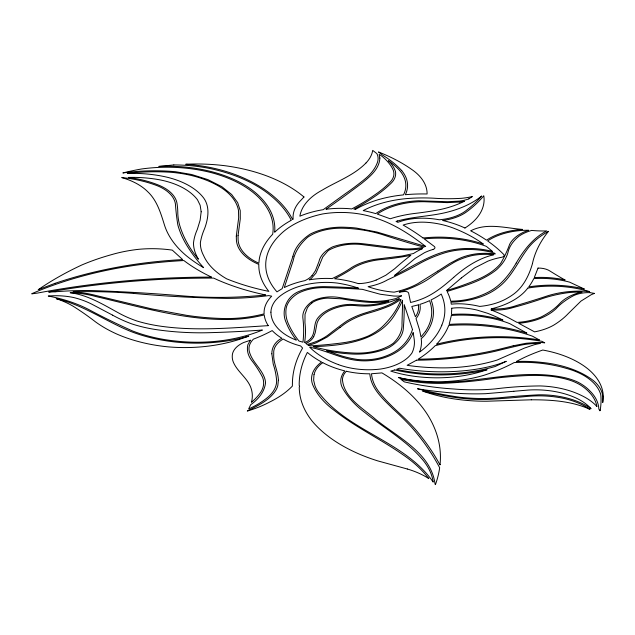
<?xml version="1.0" encoding="UTF-8"?>
<svg xmlns="http://www.w3.org/2000/svg" width="635" height="635" viewBox="0 0 635 635"><rect width="100%" height="100%" fill="white"/><g stroke="black" fill="none" stroke-linecap="round" stroke-linejoin="round"><path stroke-width="0.95" d="M313.976 374.634L313.642 380.262L315 385.897A69.937 40.378 0 0 0 317.786 391.343C347.456 431.665 404.606 440.658 433.197 482.1A109.617 63.286 0 0 0 422.045 459.042C406.075 440.293 384.08 428.22 365.204 412.774A139.636 80.621 0 0 1 343.035 388.953A40.767 23.535 0 0 1 344.829 370.903A78.653 45.41 0 0 1 322.866 362.704M313.698 336.748L315.214 332.796L317.008 323.326A38.608 22.288 0 0 1 338.344 307.149A27.757 16.026 0 0 1 354.894 305.554A50.173 28.972 0 0 0 370.34 305.848A60.095 34.695 0 0 0 395.51 299.942L399.375 298.696A36.163 20.876 0 0 1 397.923 299.879C388.818 306.451 377.555 308.975 367.07 312.396A72.525 41.87 0 0 0 346.353 321.35A512.183 295.704 0 0 0 329.128 334.224A54.681 31.567 0 0 1 307.038 344.472L305.967 343.321M310.729 338.487C315.452 333.192 313.444 325.263 316.873 319.373A41.196 23.789 0 0 1 335.939 306.737A31.909 18.423 0 0 1 349.726 304.379A679.609 392.366 0 0 1 364.879 305.11A52.84 30.504 0 0 0 388.818 301.133A57.507 33.203 0 0 1 372.213 302.49A132.112 76.271 0 0 1 341.916 298.839L327.819 298.117A22.844 13.192 0 0 0 311.698 303.014M312.055 275.646L315.436 270.669L318.984 261.533A39.6 22.86 0 0 1 332.454 246.936A41.402 23.908 0 0 1 361.569 243.57A913.908 527.637 0 0 1 395.923 247.96A45.275 26.138 0 0 0 424.005 247.158A568.404 328.168 0 0 1 383.334 234.887A91.416 52.784 0 0 0 343.527 228.235A43.22 24.956 0 0 0 307.499 237.355A93.448 53.951 0 0 0 293.156 260.739L284.29 287.552A67.239 38.822 0 0 1 304.879 280.654A25.717 14.851 0 0 0 311.991 275.63M468.813 198.866L472.353 196.556A49.347 28.488 0 0 1 461.677 198.295A119.062 68.739 0 0 1 433.562 198.191A115.824 66.873 0 0 0 405.432 198.707A82.995 47.919 0 0 0 363.204 210.59A91.091 52.586 0 0 1 375.753 213.614A60.42 34.885 0 0 1 418.624 200.779L447.643 201.7L459.486 201.105A28.972 16.724 0 0 0 468.836 198.89M376.198 280.091L385.866 275.209L394.684 268.732A378.269 218.392 0 0 1 410.813 255.341A185.444 107.069 0 0 1 379.159 259.747A50.538 29.178 0 0 0 353.727 267.692A194.834 112.482 0 0 1 334.613 278.765L336.931 278.979A78.399 45.26 0 0 1 358.188 283.599L358.942 283.543M313.619 336.74A22.868 13.2 0 0 1 306.11 343.416M432.887 249.491A3.508 2.024 0 0 0 434.253 246.42L424.236 238.895A85.788 49.53 0 0 1 486.402 246.388L492.554 251.492A56.007 32.337 0 0 0 451.953 249.96C431.086 253.77 413.282 266.2 394.621 275.423L415.028 258.501L424.331 252.786A44.053 25.432 0 0 1 432.88 249.484M376.134 280.043A33.822 19.526 0 0 1 358.95 283.631M346.408 371.284A62.46 36.06 0 0 0 369.816 373.801C370.919 388.485 383.08 399.097 392.827 408.757A494.03 285.226 0 0 1 411.401 427.022A398.153 229.87 0 0 1 427.807 448.08A442.127 255.262 0 0 1 439.666 467.733A233.736 134.945 0 0 1 435.419 484.616L435.062 484.164C431.125 452.747 397.05 436.967 375.396 419.171C363.244 408.392 344.075 397.931 342.455 379.809A30.909 17.843 0 0 1 346.305 371.253M311.864 303.093A30.512 17.613 0 0 0 307.324 307.975L305.03 314.277L304.951 322.747A213.797 123.436 0 0 1 304.617 342.582L304.705 342.606A19.812 11.438 0 0 0 310.737 338.487M314.071 374.642A39.846 23.003 0 0 1 322.755 362.656M270.907 312.19C271.129 326.223 284.393 335.645 296.347 340.122A154.845 89.4 0 0 1 286.242 322.699C280.527 310.666 287.012 295.942 299.291 291.346A41.235 23.805 0 0 1 327.088 286.71A386.096 222.909 0 0 1 358.465 288.147A84.042 48.522 0 0 0 337.241 283.059A53.475 30.877 0 0 0 314.46 283.162A57.714 33.322 0 0 0 277.852 297.95C273.899 301.609 270.986 306.697 270.907 312.19M602.758 396.327L602.742 402.511L603.091 400.161A84.622 48.855 0 0 0 587.653 368.705A87.471 50.498 0 0 0 542.782 350.036A155.773 89.932 0 0 0 516.342 361.498A95.298 55.015 0 0 1 542.107 362.45A81.288 46.934 0 0 1 593.153 380.413A52.848 30.512 0 0 1 602.758 396.327M201.168 211.757L200.128 220.218L197.294 229.481A124.19 71.699 0 0 0 193.492 243.054A81.534 47.069 0 0 0 196.715 256.024L198.382 259.223A224.028 129.342 0 0 1 179.53 224.726A158.583 91.559 0 0 1 177.8 213.566A194.762 112.443 0 0 0 176.911 202.835A43.569 25.154 0 0 0 160.147 185.769A83.637 48.292 0 0 0 128.302 177.435A88.448 51.062 0 0 1 157.043 179.356A62.54 36.108 0 0 1 197.493 199.811L200.144 205.24L201.168 211.757M278.384 380.238L277.828 385.405A50.046 28.892 0 0 1 277.384 386.913A46.696 26.956 0 0 1 275.352 391.057C268.74 400.82 257.389 405.821 247.34 411.036A99.211 57.277 0 0 0 269.907 401.923A99.02 57.174 0 0 0 292.362 386.104L292.449 381.579A199.961 115.443 0 0 1 302.593 348.043L300.609 345.94A58.063 33.52 0 0 1 283.202 339.026A33.139 19.129 0 0 0 273.741 353.489C272.979 362.704 278.162 371.118 278.384 380.238M236.307 236.085L236.395 239.728A54.277 31.337 0 0 0 258.818 264.39A105.966 61.182 0 0 0 268.875 291.394A174.609 100.806 0 0 1 226.528 278.781L225.965 278.424A85.828 49.554 0 0 1 203.629 255.611A72.604 41.918 0 0 1 200.374 242.713A155.424 89.733 0 0 1 204.581 228.656C208.137 219.043 210.193 207.208 203.843 198.247A68.731 39.68 0 0 0 163.798 176.482A92.837 53.602 0 0 0 127.294 173.45A136.803 78.986 0 0 1 169.347 172.18A82.701 47.744 0 0 1 215.027 184.118A70.072 40.457 0 0 1 238.506 210.63L238.657 217.916L236.307 236.085M271.844 353.814L273.201 364.022A194 112.006 0 0 1 276.638 380.976A50.546 29.178 0 0 1 268.399 396.772A92.75 53.546 0 0 1 248.634 408.98L250.698 404.717A66.651 38.481 0 0 0 265.486 383.088A45.45 26.241 0 0 0 264.866 378.912C261.763 368.61 251.793 361.855 249.277 351.298A32.964 19.034 0 0 1 253.428 339.138A138.748 80.105 0 0 0 272.193 330.581A64.968 37.505 0 0 0 281.932 338.296C275.852 340.9 271.669 347.154 271.844 353.814M238.054 235.625L238.093 239.339A53.007 30.599 0 0 0 258.85 263.215L259.334 258.818A111.546 64.397 0 0 1 272.669 234.244A106.164 61.293 0 0 0 267.049 208.018A105.053 60.65 0 0 0 211.669 172.736A108.744 62.778 0 0 0 141.184 169.045A174.585 100.798 0 0 0 122.873 172.95A136.017 78.534 0 0 1 175.363 171.704L191.627 174.498L207.891 179.618L221.766 186.634L231.64 194.493L237.665 202.621L240.244 210.614L240.268 218.972L238.054 235.625M379.865 158.059C379.381 169.347 369.364 177.086 361.363 183.618A1700.744 981.916 0 0 1 326.009 209.288L328.295 208.994A64.722 37.37 0 0 1 351.766 208.923A220.305 127.191 0 0 0 374.34 195.191A136.509 78.811 0 0 0 390.184 182.11A29.639 17.113 0 0 0 393.057 169.704A72.398 41.799 0 0 0 381.722 156.067L379.159 154.416L379.865 158.059M402.534 306.03L401.995 323.382A62.722 36.211 0 0 1 393.255 343.297A45.537 26.289 0 0 1 354.941 353.076A111.022 64.095 0 0 1 313.452 346.694L313.468 346.678C343.4 345.48 380.373 341.701 396.351 312.055A179.475 103.624 0 0 0 402.519 300.284L402.534 306.03M451.723 308.237L451.509 314.476A81.447 47.022 0 0 1 487.704 316.563A91.297 52.705 0 0 1 502.968 320.096A137.065 79.129 0 0 0 487.505 313.261L477.075 310.07A51.459 29.71 0 0 0 465.249 308.118A31.52 18.201 0 0 0 451.723 308.237M440.063 464.368L439.992 464.899A424.22 244.919 0 0 0 415.941 430.022C404.868 417.092 390.993 406.837 380.294 393.565A88.479 51.086 0 0 1 371.507 373.753L381.937 372.896A205.168 118.451 0 0 1 427.625 414.83A216.241 124.849 0 0 1 440.063 464.368M451.358 315.492L449.143 324.414A130.302 75.232 0 0 1 466.312 323.898A132.247 76.351 0 0 1 526.923 333.145L509.857 323.699A77.057 44.49 0 0 0 487.029 317.468A79.391 45.839 0 0 0 451.342 315.484L451.358 315.492M532.447 263.62C529.019 275.804 522.851 288.123 511.937 295.323A59.73 34.488 0 0 1 508.048 297.767A50.316 29.051 0 0 1 479.687 306.427A58.102 33.544 0 0 0 466.892 304.244A41.743 24.098 0 0 0 451.294 304.173L450.937 302.173A61.762 35.655 0 0 0 497.737 287.806C511 278.201 517.43 262.549 526.883 249.738A92.44 53.372 0 0 1 548.489 231.338A184.46 106.497 0 0 0 532.447 263.62M292.957 256.238L282.178 288.631L276.979 291.862A102.346 59.087 0 0 1 279.662 235.148A81.867 47.268 0 0 1 322.715 213.939A66.873 38.608 0 0 1 376.658 218.392C394.724 224.29 410.789 234.926 425.696 246.483L376.999 232.053L356.481 228.084A71.35 41.196 0 0 0 345.503 227.282A46.696 26.956 0 0 0 310.245 234.093A72.287 41.735 0 0 0 292.957 256.238M319.437 265.041L316 273.066L311.388 278.32A25.678 14.827 0 0 1 309.197 279.837L312.793 279.297A59.714 34.473 0 0 1 332.145 278.574A146.24 84.431 0 0 0 351.981 267.311A50.173 28.964 0 0 1 374.967 259.318L401.979 256.048L413.472 253.516A64.064 36.989 0 0 1 422.442 248.642A50.101 28.924 0 0 1 396.613 249.023L362.394 244.634A36.671 21.177 0 0 0 329.327 249.92A27.226 15.716 0 0 0 327.708 251.103L322.786 256.945L319.437 265.041M412.488 329.541C409.607 338.407 403.638 346.226 395.732 351.195A48.355 27.916 0 0 1 385.056 356.362A38.195 22.05 0 0 1 357.394 359.45A75.875 43.807 0 0 1 334.002 353.29L326.7 350.766A96.877 55.936 0 0 0 350.107 353.909A51.816 29.916 0 0 0 389.065 347.472A50.244 29.012 0 0 0 403.392 327.041A557.935 322.12 0 0 0 404.177 309.642L404.177 304.57L412.488 329.541M538.028 268.081L534.289 277.582A66.993 38.679 0 0 1 565.134 279.971L563.372 279.082A393.613 227.251 0 0 1 550.283 271.224A15.105 8.715 0 0 0 538.028 268.081M441.817 325.16L441.642 325.604A120.753 69.715 0 0 1 421.965 350.282L419.529 352.147A76.248 44.021 0 0 0 421.203 338.653A40.608 23.447 0 0 0 426.323 332.875A91.964 53.094 0 0 0 432.03 321.58A94.956 54.824 0 0 0 431.062 299.934A92.71 53.523 0 0 0 441.214 294.053A110.8 63.968 0 0 1 441.817 325.16M600.21 410.147L599.892 410.821L598.845 409.019A65.111 37.592 0 0 0 589.978 391.017A57.34 33.107 0 0 0 578.096 382.238A50.784 29.321 0 0 0 558.983 376.563A84.653 48.871 0 0 0 542.592 374.729C513.072 373.118 483.949 379.746 454.636 381.873A105.339 60.817 0 0 1 398.558 377.642L398.359 377.515A104.989 60.611 0 0 0 451.723 381.159A101.949 58.857 0 0 0 483.687 375.372A154.884 89.424 0 0 0 514.136 362.585A93.702 54.094 0 0 1 566.007 368.292A60.952 35.187 0 0 1 600.781 394.732L600.797 394.74A180.515 104.219 0 0 1 600.21 410.147M250.412 340.249L247.88 344.694A50.522 29.17 0 0 0 251.65 360.394A234.998 135.676 0 0 1 262.509 377.15A45.49 26.265 0 0 1 260.152 393.057A87.598 50.578 0 0 1 251.436 402.288A70.128 40.489 0 0 0 250.301 386.231C246.324 377.388 237.704 371.658 233.648 362.863A42.085 24.297 0 0 1 232.275 355.767A29.623 17.105 0 0 1 243.618 342.543L250.412 340.249M589.796 292.608L589.78 292.64A23.662 13.66 0 0 0 574.199 295.346A82.018 47.355 0 0 0 555.99 308.769A56.467 32.599 0 0 1 537.694 319.445A50.467 29.139 0 0 1 518.676 323.263L534.583 331.859A48.514 28.011 0 0 0 553.537 325.247A96.171 55.523 0 0 0 568.357 313.476L580.985 301.093L591.137 294.759A37.854 21.852 0 0 1 594.487 293.402L589.796 292.608M516.192 263.073C509.572 274.352 501.166 285.21 489.426 291.505A60.682 35.036 0 0 1 481.139 295.378A54.88 31.686 0 0 1 450.739 301.204A114.046 65.842 0 0 0 447.103 291.473C464.169 286.012 482.251 281.107 496.522 269.74A78.422 45.275 0 0 0 507.952 252.555A61.936 35.758 0 0 1 518.978 236.22A37.274 21.519 0 0 1 531.662 230.418A72.017 41.577 0 0 0 546.695 230.934C533.202 237.823 523.661 250.246 516.192 263.073M425.371 331.541L420.973 337.002L419.529 329.859L416.028 318.572A45.553 26.297 0 0 0 419.91 304.379A63.381 36.592 0 0 0 429.562 300.649A93.488 53.975 0 0 1 430.586 320.437A90.908 52.483 0 0 1 425.371 331.541M527.788 288.099L526.772 289.369A68.064 39.299 0 0 1 491.204 308.88A40.886 23.606 0 0 0 516.898 305.387A764.857 441.587 0 0 0 544.735 296.783A67.104 38.743 0 0 1 589.383 291.536A82.891 47.855 0 0 0 527.788 288.099M303.974 196.985L299.204 202.081A59.301 34.234 0 0 0 293.156 219.266L292.664 219.519L289.687 214.32A142.621 82.344 0 0 0 263.065 188.524C240.117 173.577 212.916 166.06 185.745 164.251A134.16 77.462 0 0 1 225.544 165.798A129.532 74.779 0 0 1 267.851 176.339A133.921 77.319 0 0 1 303.974 196.985M366.046 162.917C353.862 175.49 336.725 181.38 322.024 190.254A69.818 40.307 0 0 0 299.879 216.186A73.811 42.616 0 0 1 323.223 209.677L345.75 193.405A375.88 217.011 0 0 0 365.046 178.903A75.478 43.577 0 0 0 377.468 162.274A31.933 18.431 0 0 0 376.904 153.614L372.697 150.384A55.42 31.996 0 0 1 366.046 162.917M461.359 277.932L446.603 290.481A204.97 118.34 0 0 0 477.933 279.337A73.962 42.704 0 0 0 500.563 263.62A287.766 166.14 0 0 0 509.643 244.308A42.672 24.638 0 0 1 524.288 231.878L528.518 230.259A52.888 30.536 0 0 0 487.617 240.935A166.997 96.417 0 0 1 503.857 254.603A3.461 2 0 0 1 502.031 257.215A51.459 29.71 0 0 0 487.831 261.175L474.655 267.922L461.359 277.932M453.7 277.344C443.825 286.036 433.395 294.672 420.926 299.347A52.753 30.456 0 0 1 410.567 302.466L408.638 293.124A3.5 2.024 0 0 0 403.884 291.576L399.264 292.116A99.211 57.277 0 0 0 431.998 276.614A423.601 244.562 0 0 1 451.771 263.739A55.515 32.052 0 0 1 472.535 255.476A42.648 24.622 0 0 1 493.578 254.778C478.472 258.389 465.185 267.168 453.7 277.344M340.058 327.446L327.096 337.082L316.484 342.67A41.18 23.781 0 0 1 307.999 345.313L310.261 345.877A244.062 140.906 0 0 0 340.693 343.083A72.612 41.926 0 0 0 368.3 335.994A67.54 38.989 0 0 0 384.699 324.366A157.297 90.813 0 0 0 401.018 299.609L400.296 299.553A56.991 32.901 0 0 1 389.144 306.11A135.692 78.343 0 0 1 367.728 313.309A73.462 42.418 0 0 0 343.956 324.525L340.058 327.446M437.753 271.169L418.116 283.496A69.263 39.989 0 0 1 394.113 292.163A65.334 37.719 0 0 1 368.086 286.679A48.212 27.837 0 0 0 387.667 279.781A405.416 234.061 0 0 0 420.648 262.977A117.213 67.667 0 0 1 445.064 252.762A50.379 29.083 0 0 1 470.297 249.507A53.824 31.075 0 0 1 494.379 253.119L495.252 253.944A47.633 27.503 0 0 0 477.845 253.659A43.109 24.892 0 0 0 457.938 259.151L449.905 263.39L437.753 271.169M32.393 293.433L31.75 293.846L37.211 293.124A550.093 317.595 0 0 1 70.969 287.409A561.086 323.937 0 0 1 211.526 277.114L211.526 277.114A169.148 97.655 0 0 1 183.872 260.541A325.096 187.69 0 0 0 149.638 263.438A288.353 166.481 0 0 0 32.393 293.433M471.218 230.553L470.741 230.846A152.178 87.86 0 0 1 486.481 240.181A54.745 31.607 0 0 1 522.526 229.425C505.912 228.171 487.085 222.56 471.218 230.553M355.552 209.344L355.536 209.352A90.63 52.324 0 0 1 377.992 199.771A89.432 51.633 0 0 1 403.487 194.889A57.658 33.29 0 0 0 399.296 170.069A104.33 60.23 0 0 0 388.485 160.695A57.809 33.377 0 0 1 395.414 171.379A32.337 18.669 0 0 1 390.771 183.555A159.266 91.948 0 0 1 373.269 197.485A224.726 129.746 0 0 1 353.878 209.137L355.552 209.344M239.689 339.265L239.641 339.296A112.459 64.929 0 0 1 168.751 346.916A116.665 67.358 0 0 1 116.8 334.042A124.889 72.104 0 0 1 95.369 321.762A347.075 200.382 0 0 0 73.176 306.253A78.295 45.204 0 0 0 56.166 298.633C82.979 304.713 105.616 321.294 130.818 331.478A118.467 68.397 0 0 0 221.424 341.693A107.902 62.301 0 0 0 248.753 336.161L239.689 339.265M423.069 237.99L423.053 237.998A226.139 130.564 0 0 0 403.13 225.076C415.369 220.924 428.752 221.671 441.206 224.417A66.604 38.457 0 0 1 452.938 227.909A130.072 75.097 0 0 1 483.362 244.078A87.447 50.483 0 0 0 423.053 237.998M338.423 364.601L338.407 364.617A87.384 50.451 0 0 1 309.785 347.289C324.398 349.933 337.772 357.053 352.377 359.704A46.49 26.845 0 0 0 357.195 360.434C369.276 361.855 381.77 359.735 392.652 354.298A55.539 32.06 0 0 0 403.812 346.543A84.677 48.887 0 0 0 413.179 332.486L414.179 339.177A67.27 38.838 0 0 1 412.028 352.862A46.101 26.614 0 0 1 380.262 369.078A56.078 32.377 0 0 1 338.407 364.617M416.504 360.196L407.122 365.308A136.962 79.073 0 0 0 436.689 367.768A114.665 66.199 0 0 0 497.11 360.061L524.534 348.051L534.257 344.741A40.434 23.344 0 0 1 540.274 343.456A51.887 29.956 0 0 0 518.938 345.583A770.668 444.944 0 0 0 495.776 351.147A220.305 127.191 0 0 1 469.9 356.052A222.52 128.468 0 0 1 416.504 360.196M401.463 295.878L395.891 298.569A56.348 32.528 0 0 1 370.173 301.466A211.82 122.293 0 0 1 339.019 297.458A28.051 16.192 0 0 0 312.452 301.204A41.6 24.019 0 0 0 302.927 318.524A299.069 172.664 0 0 1 302.959 342.186L298.974 341.035A165.171 95.361 0 0 1 289.219 325.557A80.296 46.363 0 0 1 286.147 308.412A45.109 26.043 0 0 1 297.434 293.695A37.473 21.638 0 0 1 325.938 287.679A430.824 248.73 0 0 1 362.426 289.354L380.119 294.219L393.756 296.029A35.901 20.725 0 0 0 401.463 295.878M506.143 361.347L495.133 366.522A123.738 71.438 0 0 1 414.806 372.443A116.689 67.373 0 0 1 396.613 369.324L399.558 368.213A142.534 82.296 0 0 0 463.058 370.832A114.268 65.977 0 0 0 493.395 365.633A86.558 49.974 0 0 0 506.143 361.347M54.928 283.369L38.219 289.695A308.888 178.332 0 0 1 81.74 265.017A182.118 105.148 0 0 1 111.435 254.675A102.933 59.428 0 0 1 138.732 249.309A83.32 48.109 0 0 1 172.291 250.126L182.674 259.596A305.403 176.324 0 0 0 54.928 283.369M397.51 220.98L396.034 221.417L397.859 222.321A43.783 25.281 0 0 1 420.878 218.202A55.245 31.893 0 0 1 439.285 219.773A40.561 23.416 0 0 0 467.058 209.82A147.153 84.955 0 0 0 481.663 196.009A82.574 47.673 0 0 1 446.278 212.431C430.22 216.352 413.448 216.511 397.51 220.98M394.772 369.951L390.787 371.11A93.766 54.134 0 0 0 424.005 377.309A96.647 55.801 0 0 0 487.093 369.721L477.472 371.705A125.46 72.43 0 0 1 394.772 369.951M513.247 345.781L503.349 348.242A225.608 130.254 0 0 1 448.104 357.68A220.488 127.302 0 0 1 418.132 359.204A127.818 73.795 0 0 0 435.189 345.686A151.932 87.717 0 0 1 522.645 338.749A146.875 84.796 0 0 1 542.004 341.344L544.719 342.837A36.29 20.955 0 0 0 536.686 342.432L526.113 343.273L513.247 345.781M418.33 304.871L411.797 306.475L415.417 316.809A42.688 24.646 0 0 0 418.33 304.871M581.898 292.076L580.104 292.394A44.061 25.44 0 0 0 559.689 303.57A81.383 46.982 0 0 1 540.988 317.048A49.141 28.377 0 0 1 517.081 322.413L511.707 319.5A148.28 85.606 0 0 0 490.926 309.88A36.179 20.892 0 0 0 512.937 307.602A329.787 190.397 0 0 0 539.798 299.537A89.487 51.665 0 0 1 567.603 292.751A65.484 37.806 0 0 1 581.898 292.076M459.74 202.041L447.246 202.629L424.513 201.724A58.904 34.012 0 0 0 377.301 214.09L390.2 218.781A87.4 50.459 0 0 1 414.163 213.511A217.876 125.786 0 0 0 440.007 209.59A79.716 46.022 0 0 0 464.439 201.239A32.766 18.915 0 0 1 459.74 202.041M501.15 377.531L495.578 378.174A287.401 165.925 0 0 1 442.873 383.342A105.934 61.158 0 0 1 400.907 379.325L404.328 381.873A189.881 109.625 0 0 0 453.596 388.985A141.764 81.844 0 0 0 494.887 388.945A224.592 129.667 0 0 1 540.147 385.937A68.953 39.814 0 0 1 580.914 395.224A61.635 35.584 0 0 1 596.948 406.559A66.564 38.425 0 0 0 584.517 387.882L583.573 387.152A46.728 26.98 0 0 0 570.19 380.317C547.934 373.237 524.002 375.333 501.15 377.531M173.823 164.941L158.829 166.418A108.458 62.619 0 0 1 177.324 166.505A107.061 61.809 0 0 1 249.904 188.412A110.395 63.738 0 0 1 274.661 232.259A97.758 56.444 0 0 1 291.362 220.226L291.147 220.027A142.478 82.264 0 0 0 271.637 196.413A127.889 73.835 0 0 0 212.153 168.989A108.339 62.547 0 0 0 173.823 164.941M513.794 391.287L485.727 393.684A169.759 98.012 0 0 1 443.913 392.184A225.838 130.389 0 0 1 417.489 388.763A244.03 140.891 0 0 0 459.057 397.137A115.903 66.913 0 0 0 499.348 397.788A483.616 279.209 0 0 1 538.504 394.827A65.302 37.703 0 0 1 591.058 408.686A57.793 33.369 0 0 0 569.103 395.224A65.175 37.624 0 0 0 527.828 390.088L513.794 391.287M268.264 325.652C233.029 327.779 197.398 331.192 162.219 326.414A104.553 60.365 0 0 1 136.803 320.969A100.806 58.198 0 0 1 117.935 312.587C102.838 304.34 87.614 294.934 70.175 292.727A68.445 39.521 0 0 1 96.218 296.632C138.755 306.546 181.531 319.381 225.608 319.524A92.392 53.34 0 0 0 264.231 314.912A63.333 36.568 0 0 0 268.264 325.652M122.079 177.602L121.864 177.609A60.936 35.187 0 0 1 147.399 191.405C156.94 200.152 160.742 213.066 164.457 225.012A137.001 79.097 0 0 0 185.714 255.214A159.647 92.17 0 0 0 203.613 267.645A294.275 169.894 0 0 1 187.111 245.864A202.033 116.642 0 0 1 177.816 224.846A680.283 392.755 0 0 1 175.419 204.01A42.823 24.725 0 0 0 157.234 185.722A91.527 52.84 0 0 0 122.079 177.602M55.062 291.806L48.728 292.044A559.046 322.763 0 0 1 174.744 278.765A567.793 327.811 0 0 1 213.63 278.098L217.678 279.94A180.618 104.275 0 0 0 265.644 294.965A258.604 149.304 0 0 1 183.348 295.942A1030.899 595.186 0 0 0 91.48 290.552A218.964 126.421 0 0 0 55.062 291.806M531.297 399.804L486.847 401.225A124.222 71.723 0 0 1 446.738 397.653A115.61 66.746 0 0 1 422.672 391.073C441.642 395.565 460.97 399.312 480.536 399.51A96.353 55.626 0 0 0 489.283 399.383A730.329 421.648 0 0 0 527.51 396.407A70.945 40.957 0 0 1 562.912 398.224A63.611 36.727 0 0 1 589.947 409.44A54.126 31.25 0 0 0 585.391 407.416C568.214 400.836 549.505 399.756 531.297 399.804M133.398 293.402L133.366 293.402A738.743 426.506 0 0 0 226.02 298.394A193.754 111.863 0 0 0 268.692 295.6L271.701 296.164A57.11 32.972 0 0 0 264.104 313.849A90.392 52.189 0 0 1 226.624 318.556A169.378 97.79 0 0 1 186.357 315.293L151.884 308.935L96.107 295.537A77.66 44.839 0 0 0 73.104 291.775A348.766 201.358 0 0 1 133.398 293.402M407.321 469.003L377.714 460.875A151.678 87.566 0 0 1 351.242 450.382A154.4 89.138 0 0 1 312.237 421.211A141.843 81.891 0 0 1 299.26 387.469L299.244 387.056A2.818 1.627 0 0 0 299.204 385.461A194.834 112.49 0 0 1 307.364 352.425A102.267 59.047 0 0 0 321.564 362.013A47.101 27.194 0 0 0 312.793 384.945A116.197 67.088 0 0 0 334.359 410.488C355.933 427.506 380.984 439.317 403.423 455.073A165.624 95.623 0 0 1 428.776 478.576A72.541 41.878 0 0 0 407.321 469.003M584.184 288.973L569.627 282.162A65.857 38.021 0 0 0 533.781 278.622A118.031 68.143 0 0 1 528.733 286.909A85.328 49.268 0 0 1 584.184 288.973M112.625 315.158L93.099 304.856A68.302 39.433 0 0 0 73.652 297.521A52.3 30.194 0 0 0 48.284 296.037A114.022 65.826 0 0 1 88.392 309.34A614.243 354.632 0 0 0 132.294 330.851A112.395 64.889 0 0 0 177.832 341.257A111.117 64.151 0 0 0 262.374 330.041A684.546 395.216 0 0 1 210.82 332.645A181.554 104.823 0 0 1 156.448 329.652A102.156 58.984 0 0 1 131.786 323.89A116.395 67.199 0 0 1 112.625 315.158M539.274 339.884L532.495 336.193A130.254 75.2 0 0 0 448.747 325.453A128.397 74.128 0 0 1 436.586 344.233A147.534 85.177 0 0 1 455.589 340.217A154.027 88.924 0 0 1 539.274 339.884M401.733 170.624L401.709 170.609A122.396 70.668 0 0 0 382.27 154.924L378.5 151.971A156.742 90.495 0 0 1 411.678 169.418A65.159 37.624 0 0 1 427.093 193.985A113.038 65.262 0 0 0 405.352 194.707A59.063 34.099 0 0 0 401.709 170.609M464.947 228.013A72.334 41.759 0 0 0 483.767 195.747A143.589 82.899 0 0 1 467.566 211.122A42.291 24.416 0 0 1 442.738 220.496A85.59 49.419 0 0 1 464.947 228.013"/></g></svg>
